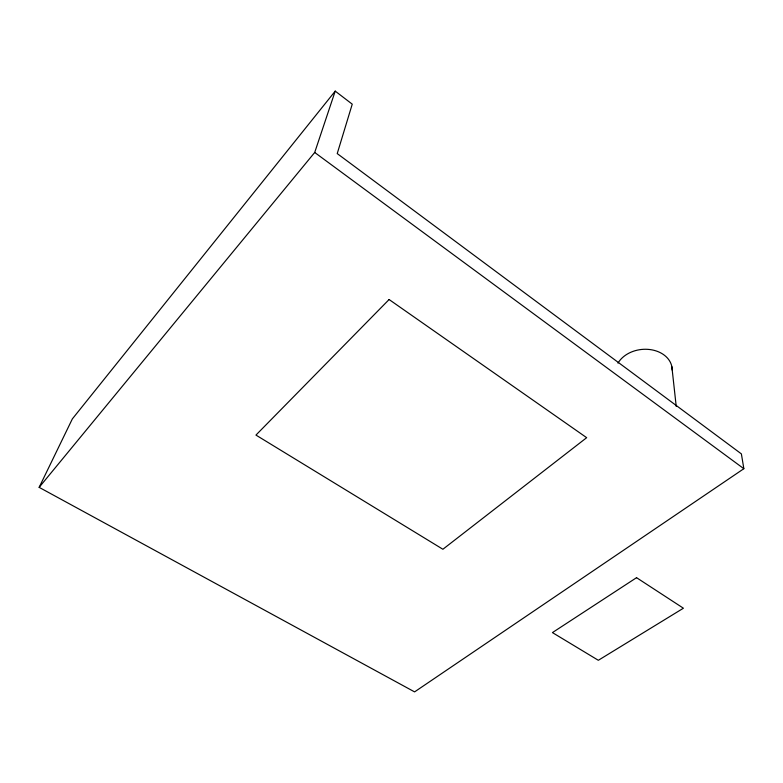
<?xml version="1.0" encoding="UTF-8"?>
<svg xmlns="http://www.w3.org/2000/svg" width="783" height="783" viewBox="0 0 783 783"><rect width="100%" height="100%" fill="white"/><g stroke="black" fill="none" stroke-linecap="round" stroke-linejoin="round"><path stroke-width="1.17" d="M39.15 487.349L314.707 152.47L335.222 91.112L352.242 104.168L337.228 153.585L741.384 453.895L743.85 468.704L414.589 691.888L39.15 487.349L72.349 418.905L335.222 91.112M314.707 152.47L743.85 468.704M671.853 366.659L676.228 406.465M617.983 363.146A28.442 21.777 -5.9 0 1 649.929 349.551A28.442 21.777 -5.9 0 1 672.176 370.085M389.102 299.527L255.953 435.084L442.894 549.255L586.673 437.677L389.102 299.527M636.55 577.678L552.436 632.595L598.329 660.294L683.412 608.215L636.55 577.678"/></g></svg>
